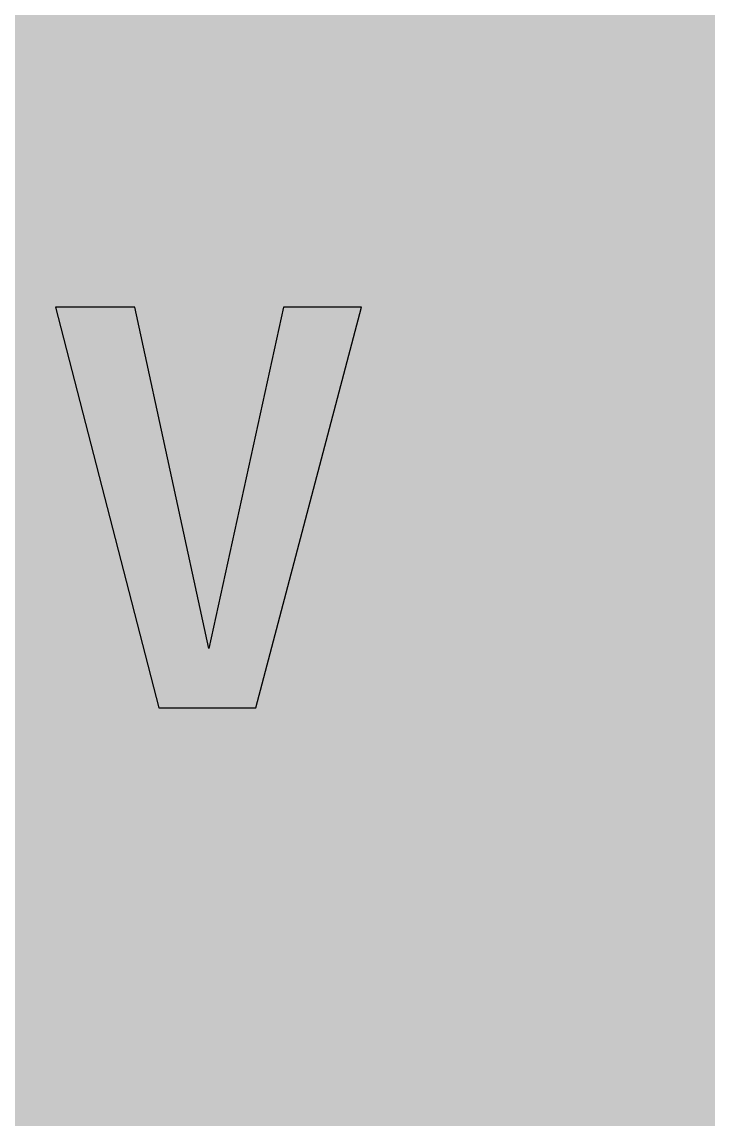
# Model space of a CAD drawing. Header units: millimetres. Extents: x 0 to 212, y 0 to 318.
# Drawn here: x 66.5 to 113.6, y 158.8 to 234.1 of the extents above; entities that cross this region are included whole.
import ezdxf

# ---------------------------------------------------------------- set-up
doc = ezdxf.new("R2010")
doc.units = ezdxf.units.MM

msp = doc.modelspace()

# ---------------------------------------------------------------- hatches: boundary and pattern name
for color, points in [(40, [(14.1633, 0.0536), (13.9878, 0.0533), (13.8125, 0.0559), (13.6373, 0.061), (13.462, 0.0686), (13.2893, 0.0787), (13.114, 0.0914), (12.9413, 0.1041), (12.7686, 0.1219), (12.5959, 0.1397), (12.4231, 0.16), (12.2504, 0.1829), (12.0777, 0.2057), (11.9075, 0.2337), (11.7373, 0.2616), (11.5672, 0.2921), (11.397, 0.3251), (11.2268, 0.3607), (11.0592, 0.3988), (10.8915, 0.4369), (10.7239, 0.4775), (10.5562, 0.5207), (10.3886, 0.5664), (10.2235, 0.6121), (10.0584, 0.6629), (9.8933, 0.7137), (9.7307, 0.7671), (9.5682, 0.8204), (9.4056, 0.8788), (9.2431, 0.9373), (9.083, 0.9982), (8.923, 1.0617), (8.763, 1.1252), (8.6055, 1.1938), (8.4455, 1.2624), (8.2906, 1.331), (8.1331, 1.4046), (7.9781, 1.4783), (7.8232, 1.5545), (7.6708, 1.6332), (7.5184, 1.7145), (7.366, 1.7958), (7.2161, 1.8796), (7.0663, 1.966), (6.919, 2.0523), (6.7716, 2.1438), (6.6243, 2.2352), (6.4795, 2.3266), (6.3348, 2.4232), (6.19, 2.5197), (6.0477, 2.6187), (5.908, 2.7178), (5.7683, 2.8194), (5.6286, 2.9235), (5.4915, 3.0302), (5.3543, 3.1369), (5.2197, 3.2461), (5.0851, 3.3579), (4.953, 3.4722), (4.8209, 3.5865), (4.6914, 3.7033), (4.5644, 3.8202), (4.4348, 3.9395), (4.3104, 4.0615), (4.1859, 4.1859), (4.0615, 4.3104), (3.9395, 4.4348), (3.8202, 4.5618), (3.7033, 4.6914), (3.5865, 4.8209), (3.4722, 4.953), (3.3579, 5.0851), (3.2487, 5.2197), (3.1369, 5.3543), (3.0302, 5.4915), (2.9235, 5.6286), (2.8194, 5.7683), (2.7178, 5.908), (2.6187, 6.0477), (2.5197, 6.19), (2.4232, 6.3348), (2.3266, 6.477), (2.2352, 6.6243), (2.1438, 6.7691), (2.0523, 6.9164), (1.966, 7.0663), (1.8796, 7.2161), (1.7958, 7.366), (1.7145, 7.5184), (1.6332, 7.6708), (1.5545, 7.8232), (1.4783, 7.9781), (1.4046, 8.1331), (1.331, 8.2906), (1.2598, 8.4455), (1.1913, 8.603), (1.1252, 8.763), (1.0592, 8.923), (0.9982, 9.083), (0.9373, 9.2431), (0.8763, 9.4056), (0.8204, 9.5682), (0.7645, 9.7307), (0.7112, 9.8933), (0.6604, 10.0584), (0.6121, 10.2235), (0.5639, 10.3911), (0.5207, 10.5562), (0.4775, 10.7239), (0.4343, 10.8915), (0.3962, 11.0592), (0.3607, 11.2268), (0.3251, 11.397), (0.2921, 11.5672), (0.2616, 11.7373), (0.2311, 11.9075), (0.2057, 12.0802), (0.1803, 12.2504), (0.1575, 12.4231), (0.1372, 12.5959), (0.1194, 12.7686), (0.1041, 12.9413), (0.0889, 13.1166), (0.0787, 13.2893), (0.0686, 13.4645), (0.061, 13.6373), (0.0559, 13.8125), (0.0508, 13.9878), (0.0508, 14.163), (0.0522, 303.4425), (0.0508, 303.6164), (0.0559, 303.7916), (0.061, 303.9669), (0.0686, 304.1396), (0.0787, 304.3149), (0.0889, 304.4876), (0.1041, 304.6628), (0.1194, 304.8356), (0.1372, 305.0083), (0.1575, 305.181), (0.1803, 305.3537), (0.2057, 305.5239), (0.2311, 305.6966), (0.2616, 305.8668), (0.2921, 306.037), (0.3251, 306.2072), (0.3607, 306.3748), (0.3962, 306.545), (0.4343, 306.7126), (0.4775, 306.8803), (0.5207, 307.0479), (0.5639, 307.213), (0.6121, 307.3781), (0.6604, 307.5432), (0.7112, 307.7083), (0.7645, 307.8734), (0.8204, 308.036), (0.8763, 308.1985), (0.9373, 308.3611), (0.9982, 308.5211), (1.0592, 308.6811), (1.1252, 308.8411), (1.1913, 308.9986), (1.2598, 309.1561), (1.331, 309.3136), (1.4046, 309.4685), (1.4783, 309.626), (1.5545, 309.7784), (1.6332, 309.9333), (1.7145, 310.0857), (1.7958, 310.2356), (1.8796, 310.388), (1.966, 310.5379), (2.0523, 310.6852), (2.1438, 310.8325), (2.2352, 310.9798), (2.3266, 311.1246), (2.4232, 311.2694), (2.5197, 311.4116), (2.6187, 311.5539), (2.7178, 311.6961), (2.8194, 311.8358), (2.9235, 311.9755), (3.0302, 312.1127), (3.1369, 312.2473), (3.2487, 312.3844), (3.3579, 312.5165), (3.4722, 312.6486), (3.5865, 312.7807), (3.7033, 312.9102), (3.8202, 313.0398), (3.9395, 313.1668), (4.0615, 313.2938), (4.1859, 313.4182), (4.3104, 313.5401), (4.4348, 313.6621), (4.5644, 313.784), (4.6914, 313.9008), (4.8209, 314.0177), (4.953, 314.132), (5.0851, 314.2437), (5.2197, 314.3555), (5.3543, 314.4647), (5.4915, 314.5739), (5.6286, 314.6781), (5.7683, 314.7822), (5.908, 314.8838), (6.0477, 314.9854), (6.19, 315.0845), (6.3348, 315.181), (6.4795, 315.275), (6.6243, 315.3689), (6.7716, 315.4604), (6.919, 315.5493), (7.0663, 315.6382), (7.2161, 315.7245), (7.366, 315.8084), (7.5184, 315.8896), (7.6708, 315.9709), (7.8232, 316.0471), (7.9781, 316.1233), (8.1331, 316.1995), (8.2906, 316.2706), (8.4455, 316.3418), (8.6055, 316.4103), (8.763, 316.4789), (8.923, 316.5424), (9.083, 316.6059), (9.2431, 316.6669), (9.4056, 316.7253), (9.5682, 316.7837), (9.7307, 316.8371), (9.8933, 316.8904), (10.0584, 316.9412), (10.2235, 316.992), (10.3886, 317.0377), (10.5562, 317.0834), (10.7239, 317.1266), (10.8915, 317.1673), (11.0592, 317.2079), (11.2268, 317.2435), (11.397, 317.279), (11.5672, 317.312), (11.7373, 317.3425), (11.9075, 317.3705), (12.0777, 317.3984), (12.2504, 317.4213), (12.4231, 317.4441), (12.5959, 317.4644), (12.7686, 317.4822), (12.9413, 317.5), (13.114, 317.5127), (13.2893, 317.5254), (13.462, 317.5356), (13.6373, 317.5432), (13.8125, 317.5483), (13.9878, 317.5508), (14.163, 317.5533), (197.6078, 317.5536), (197.7822, 317.5508), (197.9574, 317.5483), (198.1327, 317.5432), (198.3054, 317.5356), (198.4807, 317.5254), (198.6534, 317.5127), (198.8287, 317.5), (199.0014, 317.4822), (199.1741, 317.4644), (199.3468, 317.4441), (199.5195, 317.4213), (199.6897, 317.3984), (199.8624, 317.3705), (200.0326, 317.3425), (200.2028, 317.312), (200.373, 317.279), (200.5432, 317.2435), (200.7108, 317.2079), (200.8784, 317.1673), (201.0461, 317.1266), (201.2137, 317.0834), (201.3788, 317.0377), (201.5465, 316.992), (201.7116, 316.9412), (201.8767, 316.8904), (202.0392, 316.8371), (202.2018, 316.7837), (202.3643, 316.7253), (202.5269, 316.6669), (202.6869, 316.6059), (202.8469, 316.5424), (203.007, 316.4789), (203.167, 316.4103), (203.3245, 316.3418), (203.4794, 316.2706), (203.6369, 316.1995), (203.7918, 316.1233), (203.9468, 316.0471), (204.0992, 315.9709), (204.2516, 315.8896), (204.404, 315.8084), (204.5538, 315.7245), (204.7037, 315.6382), (204.8535, 315.5493), (205.0009, 315.4604), (205.1456, 315.3689), (205.293, 315.275), (205.4352, 315.181), (205.58, 315.0845), (205.7222, 314.9854), (205.8619, 314.8838), (206.0016, 314.7822), (206.1413, 314.6781), (206.2785, 314.5739), (206.4156, 314.4647), (206.5503, 314.3555), (206.6849, 314.2437), (206.817, 314.132), (206.949, 314.0177), (207.0786, 313.9008), (207.2081, 313.784), (207.3351, 313.6621), (207.4596, 313.5401), (207.584, 313.4182), (207.7085, 313.2938), (207.8304, 313.1668), (207.9498, 313.0398), (208.0666, 312.9102), (208.1835, 312.7807), (208.2978, 312.6486), (208.4121, 312.5165), (208.5238, 312.3844), (208.6331, 312.2473), (208.7397, 312.1127), (208.8464, 311.9755), (208.9506, 311.8358), (209.0522, 311.6961), (209.1512, 311.5539), (209.2503, 311.4116), (209.3468, 311.2694), (209.4433, 311.1246), (209.5348, 310.9798), (209.6262, 310.8325), (209.7176, 310.6852), (209.804, 310.5379), (209.8904, 310.388), (209.9742, 310.2356), (210.0555, 310.0857), (210.1367, 309.9333), (210.2155, 309.7784), (210.2917, 309.626), (210.3653, 309.4685), (210.439, 309.3136), (210.5076, 309.1561), (210.5762, 308.9986), (210.6447, 308.8411), (210.7082, 308.6811), (210.7717, 308.5211), (210.8327, 308.3611), (210.8911, 308.1985), (210.9495, 308.036), (211.0029, 307.8734), (211.0562, 307.7083), (211.107, 307.5432), (211.1578, 307.3781), (211.2035, 307.213), (211.2493, 307.0479), (211.2924, 306.8803), (211.3331, 306.7126), (211.3712, 306.545), (211.4093, 306.3748), (211.4448, 306.2072), (211.4779, 306.037), (211.5083, 305.8668), (211.5363, 305.6966), (211.5642, 305.5239), (211.5871, 305.3537), (211.6099, 305.181), (211.6303, 305.0083), (211.648, 304.8356), (211.6658, 304.6628), (211.6785, 304.4876), (211.6912, 304.3149), (211.7014, 304.1396), (211.709, 303.9669), (211.7141, 303.7916), (211.7166, 303.6164), (211.7166, 303.4411), (211.7189, 14.1647), (211.7166, 13.9878), (211.7141, 13.8125), (211.709, 13.6373), (211.7014, 13.4645), (211.6912, 13.2893), (211.6785, 13.1166), (211.6658, 12.9413), (211.648, 12.7686), (211.6303, 12.5959), (211.6099, 12.4231), (211.5871, 12.2504), (211.5642, 12.0802), (211.5363, 11.9075), (211.5083, 11.7373), (211.4779, 11.5672), (211.4448, 11.397), (211.4093, 11.2268), (211.3712, 11.0592), (211.3331, 10.8915), (211.2924, 10.7239), (211.2493, 10.5562), (211.2035, 10.3911), (211.1578, 10.2235), (211.107, 10.0584), (211.0562, 9.8933), (211.0029, 9.7307), (210.9495, 9.5682), (210.8911, 9.4056), (210.8327, 9.2431), (210.7717, 9.083), (210.7082, 8.923), (210.6447, 8.763), (210.5762, 8.603), (210.5076, 8.4455), (210.439, 8.2906), (210.3653, 8.1331), (210.2917, 7.9781), (210.2155, 7.8232), (210.1367, 7.6708), (210.0555, 7.5184), (209.9742, 7.366), (209.8904, 7.2161), (209.804, 7.0663), (209.7176, 6.9164), (209.6262, 6.7691), (209.5348, 6.6243), (209.4433, 6.477), (209.3468, 6.3348), (209.2503, 6.19), (209.1512, 6.0477), (209.0522, 5.908), (208.9506, 5.7683), (208.8464, 5.6286), (208.7397, 5.4915), (208.6331, 5.3543), (208.5238, 5.2197), (208.4121, 5.0851), (208.2978, 4.953), (208.1835, 4.8209), (208.0666, 4.6914), (207.9498, 4.5618), (207.8304, 4.4348), (207.7085, 4.3104), (207.584, 4.1859), (207.4596, 4.0615), (207.3351, 3.9395), (207.2081, 3.8202), (207.0786, 3.7033), (206.949, 3.5865), (206.817, 3.4722), (206.6849, 3.3579), (206.5503, 3.2461), (206.4156, 3.1369), (206.2785, 3.0302), (206.1413, 2.9235), (206.0016, 2.8194), (205.8619, 2.7178), (205.7222, 2.6187), (205.58, 2.5197), (205.4352, 2.4232), (205.293, 2.3266), (205.1456, 2.2352), (205.0009, 2.1438), (204.8535, 2.0523), (204.7037, 1.966), (204.5538, 1.8796), (204.404, 1.7958), (204.2516, 1.7145), (204.0992, 1.6332), (203.9468, 1.5545), (203.7918, 1.4783), (203.6369, 1.4046), (203.4794, 1.331), (203.3245, 1.2624), (203.167, 1.1938), (203.007, 1.1252), (202.8469, 1.0617), (202.6869, 0.9982), (202.5269, 0.9373), (202.3643, 0.8788), (202.2018, 0.8204), (202.0392, 0.7671), (201.8767, 0.7137), (201.7116, 0.6629), (201.5465, 0.6121), (201.3788, 0.5664), (201.2137, 0.5207), (201.0461, 0.4775), (200.8784, 0.4369), (200.7108, 0.3988), (200.5432, 0.3607), (200.373, 0.3251), (200.2028, 0.2921), (200.0326, 0.2616), (199.8624, 0.2337), (199.6897, 0.2057), (199.5195, 0.1829), (199.3468, 0.16), (199.1741, 0.1397), (199.0014, 0.1219), (198.8287, 0.1041), (198.6534, 0.0914), (198.4807, 0.0787), (198.3054, 0.0686), (198.1327, 0.061), (197.9574, 0.0559), (197.7822, 0.0533), (197.6069, 0.0533)]), (59, [(89.7738, 214.5411), (84.4282, 214.5411), (79.2949, 191.099), (74.2156, 214.5411), (68.7656, 214.5411), (75.8553, 187.0258), (82.5239, 187.0258)])]:
    msp.add_hatch(color=color).paths.add_polyline_path(points)
h = msp.add_hatch(color=59)
edge = h.paths.add_edge_path()
edge.add_line((101.4677, 210.626), (101.5975, 210.6244))
edge.add_line((101.5975, 210.6244), (101.7245, 210.6219))
edge.add_line((101.7245, 210.6219), (101.8515, 210.6193))
edge.add_line((101.8515, 210.6193), (101.9759, 210.6168))
edge.add_line((101.9759, 210.6168), (102.0978, 210.6117))
edge.add_line((102.0978, 210.6117), (102.2198, 210.6066))
edge.add_line((102.2198, 210.6066), (102.3366, 210.599))
edge.add_line((102.3366, 210.599), (102.4534, 210.5914))
edge.add_line((102.4534, 210.5914), (102.5677, 210.5812))
edge.add_line((102.5677, 210.5812), (102.6795, 210.5711))
edge.add_line((102.6795, 210.5711), (102.7913, 210.5584))
edge.add_line((102.7913, 210.5584), (102.8979, 210.5431))
edge.add_line((102.8979, 210.5431), (103.0046, 210.5279))
edge.add_line((103.0046, 210.5279), (103.1088, 210.5101))
edge.add_line((103.1088, 210.5101), (103.2104, 210.4923))
edge.add_line((103.2104, 210.4923), (103.312, 210.4695))
edge.add_line((103.312, 210.4695), (103.4085, 210.4466))
edge.add_line((103.4085, 210.4466), (103.505, 210.4212))
edge.add_line((103.505, 210.4212), (103.599, 210.3933))
edge.add_line((103.599, 210.3933), (103.6904, 210.3653))
edge.add_line((103.6904, 210.3653), (103.7819, 210.3349))
edge.add_line((103.7819, 210.3349), (103.8682, 210.2993))
edge.add_line((103.8682, 210.2993), (103.9546, 210.2637))
edge.add_line((103.9546, 210.2637), (104.0384, 210.2256))
edge.add_line((104.0384, 210.2256), (104.1197, 210.185))
edge.add_line((104.1197, 210.185), (104.1984, 210.1418))
edge.add_line((104.1984, 210.1418), (104.2772, 210.0961))
edge.add_line((104.2772, 210.0961), (104.3534, 210.0453))
edge.add_line((104.3534, 210.0453), (104.427, 209.9945))
edge.add_line((104.427, 209.9945), (104.4981, 209.9412))
edge.add_line((104.4981, 209.9412), (104.5667, 209.8827))
edge.add_line((104.5667, 209.8827), (104.6353, 209.8243))
edge.add_line((104.6353, 209.8243), (104.6988, 209.7608))
edge.add_line((104.6988, 209.7608), (104.7623, 209.6948))
edge.add_line((104.7623, 209.6948), (104.8233, 209.6262))
edge.add_line((104.8233, 209.6262), (104.8842, 209.5525))
edge.add_line((104.8842, 209.5525), (104.9401, 209.4789))
edge.add_line((104.9401, 209.4789), (104.996, 209.4001))
edge.add_line((104.996, 209.4001), (105.0493, 209.3163))
edge.add_line((105.0493, 209.3163), (105.1001, 209.2325))
edge.add_line((105.1001, 209.2325), (105.1484, 209.1411))
edge.add_line((105.1484, 209.1411), (105.1941, 209.0496))
edge.add_line((105.1941, 209.0496), (105.2398, 208.9531))
edge.add_line((105.2398, 208.9531), (105.283, 208.854))
edge.add_line((105.283, 208.854), (105.3236, 208.7499))
edge.add_line((105.3236, 208.7499), (105.3617, 208.6407))
edge.add_line((105.3617, 208.6407), (105.3973, 208.5289))
edge.add_line((105.3973, 208.5289), (105.4329, 208.4146))
edge.add_line((105.4329, 208.4146), (105.4659, 208.2952))
edge.add_line((105.4659, 208.2952), (105.4964, 208.1708))
edge.add_line((105.4964, 208.1708), (105.5243, 208.0412))
edge.add_line((105.5243, 208.0412), (105.5497, 207.9092))
edge.add_line((105.5497, 207.9092), (105.5726, 207.7745))
edge.add_line((105.5726, 207.7745), (105.5954, 207.6323))
edge.add_line((105.5954, 207.6323), (105.6157, 207.4875))
edge.add_line((105.6157, 207.4875), (105.6335, 207.3377))
edge.add_line((105.6335, 207.3377), (105.6488, 207.1827))
edge.add_line((105.6488, 207.1827), (105.6615, 207.0227))
edge.add_line((105.6615, 207.0227), (105.6742, 206.8601))
edge.add_line((105.6742, 206.8601), (105.6818, 206.69))
edge.add_line((105.6818, 206.69), (105.6894, 206.5172))
edge.add_line((105.6894, 206.5172), (105.6945, 206.3394))
edge.add_line((105.6945, 206.3394), (105.6996, 206.1566))
edge.add_line((105.6996, 206.1566), (105.6996, 205.9661))
edge.add_line((105.6996, 205.9661), (105.701, 203.9052))
edge.add_line((105.701, 203.9052), (102.8968, 203.9052))
edge.add_line((102.8968, 203.9052), (102.5804, 203.901))
edge.add_line((102.5804, 203.901), (102.2706, 203.896))
edge.add_line((102.2706, 203.896), (101.9658, 203.8858))
edge.add_line((101.9658, 203.8858), (101.6686, 203.8731))
edge.add_line((101.6686, 203.8731), (101.3739, 203.8553))
edge.add_line((101.3739, 203.8553), (101.0844, 203.835))
edge.add_line((101.0844, 203.835), (100.8024, 203.8096))
edge.add_line((100.8024, 203.8096), (100.523, 203.7817))
edge.add_line((100.523, 203.7817), (100.2513, 203.7486))
edge.add_line((100.2513, 203.7486), (99.982, 203.7105))
edge.add_line((99.982, 203.7105), (99.7204, 203.6699))
edge.add_line((99.7204, 203.6699), (99.4613, 203.6242))
edge.add_line((99.4613, 203.6242), (99.2099, 203.5759))
edge.add_line((99.2099, 203.5759), (98.9635, 203.5226))
edge.add_line((98.9635, 203.5226), (98.7196, 203.4642))
edge.add_line((98.7196, 203.4642), (98.4834, 203.4032))
edge.add_line((98.4834, 203.4032), (98.2523, 203.3372))
edge.add_line((98.2523, 203.3372), (98.0262, 203.2686))
edge.add_line((98.0262, 203.2686), (97.8027, 203.1924))
edge.add_line((97.8027, 203.1924), (97.5868, 203.1162))
edge.add_line((97.5868, 203.1162), (97.376, 203.0324))
edge.add_line((97.376, 203.0324), (97.1702, 202.946))
edge.add_line((97.1702, 202.946), (96.967, 202.8546))
edge.add_line((96.967, 202.8546), (96.7715, 202.7606))
edge.add_line((96.7715, 202.7606), (96.581, 202.6615))
edge.add_line((96.581, 202.6615), (96.393, 202.5574))
edge.add_line((96.393, 202.5574), (96.2127, 202.4482))
edge.add_line((96.2127, 202.4482), (96.0374, 202.3364))
edge.add_line((96.0374, 202.3364), (95.8647, 202.2196))
edge.add_line((95.8647, 202.2196), (95.6996, 202.0976))
edge.add_line((95.6996, 202.0976), (95.537, 201.9706))
edge.add_line((95.537, 201.9706), (95.3821, 201.8411))
edge.add_line((95.3821, 201.8411), (95.2297, 201.7065))
edge.add_line((95.2297, 201.7065), (95.0849, 201.5668))
edge.add_line((95.0849, 201.5668), (94.9427, 201.422))
edge.add_line((94.9427, 201.422), (94.8055, 201.2747))
edge.add_line((94.8055, 201.2747), (94.6734, 201.1197))
edge.add_line((94.6734, 201.1197), (94.549, 200.9623))
edge.add_line((94.549, 200.9623), (94.427, 200.7997))
edge.add_line((94.427, 200.7997), (94.3102, 200.6321))
edge.add_line((94.3102, 200.6321), (94.1984, 200.4619))
edge.add_line((94.1984, 200.4619), (94.0892, 200.2841))
edge.add_line((94.0892, 200.2841), (93.9876, 200.1037))
edge.add_line((93.9876, 200.1037), (93.8911, 199.9183))
edge.add_line((93.8911, 199.9183), (93.7971, 199.7278))
edge.add_line((93.7971, 199.7278), (93.7108, 199.5322))
edge.add_line((93.7108, 199.5322), (93.6269, 199.3316))
edge.add_line((93.6269, 199.3316), (93.5507, 199.1258))
edge.add_line((93.5507, 199.1258), (93.4771, 198.9176))
edge.add_line((93.4771, 198.9176), (93.4085, 198.7017))
edge.add_line((93.4085, 198.7017), (93.345, 198.4832))
edge.add_line((93.345, 198.4832), (93.284, 198.2572))
edge.add_line((93.284, 198.2572), (93.2307, 198.0286))
edge.add_line((93.2307, 198.0286), (93.1824, 197.7949))
edge.add_line((93.1824, 197.7949), (93.1367, 197.5561))
edge.add_line((93.1367, 197.5561), (93.0961, 197.3097))
edge.add_line((93.0961, 197.3097), (93.0631, 197.0608))
edge.add_line((93.0631, 197.0608), (93.0326, 196.8068))
edge.add_line((93.0326, 196.8068), (93.0046, 196.5477))
edge.add_line((93.0046, 196.5477), (92.9843, 196.2836))
edge.add_line((92.9843, 196.2836), (92.9691, 196.0118))
edge.add_line((92.9691, 196.0118), (92.9564, 195.7375))
edge.add_line((92.9564, 195.7375), (92.9488, 195.4581))
edge.add_line((92.9488, 195.4581), (92.9488, 195.1736))
edge.add_line((92.9488, 195.1736), (92.9488, 194.8688))
edge.add_line((92.9488, 194.8688), (92.9564, 194.5716))
edge.add_line((92.9564, 194.5716), (92.9691, 194.2795))
edge.add_line((92.9691, 194.2795), (92.9843, 193.995))
edge.add_line((92.9843, 193.995), (93.0046, 193.7156))
edge.add_line((93.0046, 193.7156), (93.03, 193.4439))
edge.add_line((93.03, 193.4439), (93.058, 193.1772))
edge.add_line((93.058, 193.1772), (93.0935, 192.9155))
edge.add_line((93.0935, 192.9155), (93.1291, 192.6615))
edge.add_line((93.1291, 192.6615), (93.1723, 192.4152))
edge.add_line((93.1723, 192.4152), (93.218, 192.1713))
edge.add_line((93.218, 192.1713), (93.2688, 191.9351))
edge.add_line((93.2688, 191.9351), (93.3221, 191.7065))
edge.add_line((93.3221, 191.7065), (93.3806, 191.4804))
edge.add_line((93.3806, 191.4804), (93.4441, 191.262))
edge.add_line((93.4441, 191.262), (93.5101, 191.0486))
edge.add_line((93.5101, 191.0486), (93.5812, 190.8429))
edge.add_line((93.5812, 190.8429), (93.6549, 190.6397))
edge.add_line((93.6549, 190.6397), (93.7336, 190.4441))
edge.add_line((93.7336, 190.4441), (93.8149, 190.2536))
edge.add_line((93.8149, 190.2536), (93.9013, 190.0682))
edge.add_line((93.9013, 190.0682), (93.9902, 189.8879))
edge.add_line((93.9902, 189.8879), (94.0816, 189.7126))
edge.add_line((94.0816, 189.7126), (94.1781, 189.545))
edge.add_line((94.1781, 189.545), (94.2772, 189.3799))
edge.add_line((94.2772, 189.3799), (94.3813, 189.2224))
edge.add_line((94.3813, 189.2224), (94.488, 189.0674))
edge.add_line((94.488, 189.0674), (94.5972, 188.9176))
edge.add_line((94.5972, 188.9176), (94.7115, 188.7753))
edge.add_line((94.7115, 188.7753), (94.8284, 188.6356))
edge.add_line((94.8284, 188.6356), (94.9477, 188.5036))
edge.add_line((94.9477, 188.5036), (95.0697, 188.374))
edge.add_line((95.0697, 188.374), (95.1967, 188.2496))
edge.add_line((95.1967, 188.2496), (95.3262, 188.1302))
edge.add_line((95.3262, 188.1302), (95.4583, 188.0159))
edge.add_line((95.4583, 188.0159), (95.5929, 187.9067))
edge.add_line((95.5929, 187.9067), (95.7326, 187.8))
edge.add_line((95.7326, 187.8), (95.8723, 187.6984))
edge.add_line((95.8723, 187.6984), (96.0171, 187.6019))
edge.add_line((96.0171, 187.6019), (96.1644, 187.5104))
edge.add_line((96.1644, 187.5104), (96.3143, 187.4241))
edge.add_line((96.3143, 187.4241), (96.4667, 187.3402))
edge.add_line((96.4667, 187.3402), (96.6216, 187.2615))
edge.add_line((96.6216, 187.2615), (96.7791, 187.1853))
edge.add_line((96.7791, 187.1853), (96.9391, 187.1167))
edge.add_line((96.9391, 187.1167), (97.1017, 187.0507))
edge.add_line((97.1017, 187.0507), (97.2668, 186.9872))
edge.add_line((97.2668, 186.9872), (97.4344, 186.9288))
edge.add_line((97.4344, 186.9288), (97.6046, 186.8754))
edge.add_line((97.6046, 186.8754), (97.7773, 186.8246))
edge.add_line((97.7773, 186.8246), (97.9526, 186.7764))
edge.add_line((97.9526, 186.7764), (98.1278, 186.7332))
edge.add_line((98.1278, 186.7332), (98.3082, 186.6951))
edge.add_line((98.3082, 186.6951), (98.4885, 186.6595))
edge.add_line((98.4885, 186.6595), (98.6714, 186.6265))
edge.add_line((98.6714, 186.6265), (98.8568, 186.5986))
edge.add_line((98.8568, 186.5986), (99.0448, 186.5732))
edge.add_line((99.0448, 186.5732), (99.2327, 186.5528))
edge.add_line((99.2327, 186.5528), (99.4258, 186.5351))
edge.add_line((99.4258, 186.5351), (99.6188, 186.5198))
edge.add_line((99.6188, 186.5198), (99.8118, 186.5097))
edge.add_line((99.8118, 186.5097), (100.01, 186.502))
edge.add_line((100.01, 186.502), (100.2081, 186.497))
edge.add_line((100.2081, 186.497), (100.4087, 186.4944))
edge.add_line((100.4087, 186.4944), (100.5586, 186.497))
edge.add_line((100.5586, 186.497), (100.7059, 186.4995))
edge.add_line((100.7059, 186.4995), (100.8532, 186.5071))
edge.add_line((100.8532, 186.5071), (100.9955, 186.5147))
edge.add_line((100.9955, 186.5147), (101.1377, 186.5249))
edge.add_line((101.1377, 186.5249), (101.2774, 186.5376))
edge.add_line((101.2774, 186.5376), (101.4146, 186.5528))
edge.add_line((101.4146, 186.5528), (101.5492, 186.5706))
edge.add_line((101.5492, 186.5706), (101.6838, 186.5884))
edge.add_line((101.6838, 186.5884), (101.8159, 186.6113))
edge.add_line((101.8159, 186.6113), (101.9454, 186.6341))
edge.add_line((101.9454, 186.6341), (102.0724, 186.6595))
edge.add_line((102.0724, 186.6595), (102.1969, 186.6875))
edge.add_line((102.1969, 186.6875), (102.3214, 186.7179))
edge.add_line((102.3214, 186.7179), (102.4433, 186.7484))
edge.add_line((102.4433, 186.7484), (102.5627, 186.784))
edge.add_line((102.5627, 186.784), (102.6795, 186.8195))
edge.add_line((102.6795, 186.8195), (102.7963, 186.8551))
edge.add_line((102.7963, 186.8551), (102.9106, 186.8957))
edge.add_line((102.9106, 186.8957), (103.0224, 186.9364))
edge.add_line((103.0224, 186.9364), (103.1342, 186.9796))
edge.add_line((103.1342, 186.9796), (103.2408, 187.0253))
edge.add_line((103.2408, 187.0253), (103.3475, 187.071))
edge.add_line((103.3475, 187.071), (103.4542, 187.1193))
edge.add_line((103.4542, 187.1193), (103.5558, 187.1701))
edge.add_line((103.5558, 187.1701), (103.6574, 187.2234))
edge.add_line((103.6574, 187.2234), (103.759, 187.2767))
edge.add_line((103.759, 187.2767), (103.8555, 187.3301))
edge.add_line((103.8555, 187.3301), (103.952, 187.3885))
edge.add_line((103.952, 187.3885), (104.046, 187.4444))
edge.add_line((104.046, 187.4444), (104.14, 187.5053))
edge.add_line((104.14, 187.5053), (104.2314, 187.5663))
edge.add_line((104.2314, 187.5663), (104.3203, 187.6298))
edge.add_line((104.3203, 187.6298), (104.4092, 187.6933))
edge.add_line((104.4092, 187.6933), (104.4956, 187.7593))
edge.add_line((104.4956, 187.7593), (104.5794, 187.8254))
edge.add_line((104.5794, 187.8254), (104.6632, 187.894))
edge.add_line((104.6632, 187.894), (104.7471, 187.9651))
edge.add_line((104.7471, 187.9651), (104.8258, 188.0337))
edge.add_line((104.8258, 188.0337), (104.9045, 188.1073))
edge.add_line((104.9045, 188.1073), (104.9833, 188.181))
edge.add_line((104.9833, 188.181), (105.0569, 188.2546))
edge.add_line((105.0569, 188.2546), (105.1331, 188.3308))
edge.add_line((105.1331, 188.3308), (105.2043, 188.407))
edge.add_line((105.2043, 188.407), (105.2779, 188.4858))
edge.add_line((105.2779, 188.4858), (105.3465, 188.5645))
edge.add_line((105.3465, 188.5645), (105.4151, 188.6458))
edge.add_line((105.4151, 188.6458), (105.4837, 188.7271))
edge.add_line((105.4837, 188.7271), (105.5497, 188.8084))
edge.add_line((105.5497, 188.8084), (105.6132, 188.8922))
edge.add_line((105.6132, 188.8922), (105.6767, 188.976))
edge.add_line((105.6767, 188.976), (105.7402, 189.0624))
edge.add_line((105.7402, 189.0624), (105.7986, 189.1487))
edge.add_line((105.7986, 189.1487), (105.8596, 189.2351))
edge.add_line((105.8596, 189.2351), (105.918, 189.324))
edge.add_line((105.918, 189.324), (105.9739, 189.4103))
edge.add_line((105.9739, 189.4103), (106.0298, 189.5018))
edge.add_line((106.0298, 189.5018), (106.0856, 189.5907))
edge.add_line((106.0856, 189.5907), (106.139, 189.6821))
edge.add_line((106.139, 189.6821), (106.1898, 189.7736))
edge.add_line((106.1898, 189.7736), (106.2406, 189.865))
edge.add_line((106.2406, 189.865), (106.2914, 189.959))
edge.add_line((106.2914, 189.959), (106.3396, 190.0504))
edge.add_line((106.3396, 190.0504), (106.3879, 190.1444))
edge.add_line((106.3879, 190.1444), (107.2885, 187.0258))
edge.add_line((107.2885, 187.0258), (110.8343, 187.0258))
edge.add_line((110.8343, 187.0258), (110.8343, 206.2865))
edge.add_line((110.8343, 206.2865), (110.8304, 206.563))
edge.add_line((110.8304, 206.563), (110.8253, 206.8373))
edge.add_line((110.8253, 206.8373), (110.8177, 207.104))
edge.add_line((110.8177, 207.104), (110.805, 207.3681))
edge.add_line((110.805, 207.3681), (110.7897, 207.6298))
edge.add_line((110.7897, 207.6298), (110.7719, 207.8838))
edge.add_line((110.7719, 207.8838), (110.7491, 208.1327))
edge.add_line((110.7491, 208.1327), (110.7237, 208.3791))
edge.add_line((110.7237, 208.3791), (110.6932, 208.6204))
edge.add_line((110.6932, 208.6204), (110.6576, 208.8566))
edge.add_line((110.6576, 208.8566), (110.6221, 209.0877))
edge.add_line((110.6221, 209.0877), (110.5789, 209.3163))
edge.add_line((110.5789, 209.3163), (110.5357, 209.5398))
edge.add_line((110.5357, 209.5398), (110.4849, 209.7583))
edge.add_line((110.4849, 209.7583), (110.4316, 209.9716))
edge.add_line((110.4316, 209.9716), (110.3757, 210.1799))
edge.add_line((110.3757, 210.1799), (110.3147, 210.3857))
edge.add_line((110.3147, 210.3857), (110.2487, 210.5838))
edge.add_line((110.2487, 210.5838), (110.1801, 210.7819))
edge.add_line((110.1801, 210.7819), (110.1039, 210.9724))
edge.add_line((110.1039, 210.9724), (110.0277, 211.1578))
edge.add_line((110.0277, 211.1578), (109.9439, 211.3407))
edge.add_line((109.9439, 211.3407), (109.8575, 211.5185))
edge.add_line((109.8575, 211.5185), (109.7661, 211.6912))
edge.add_line((109.7661, 211.6912), (109.6721, 211.8614))
edge.add_line((109.6721, 211.8614), (109.5705, 212.0265))
edge.add_line((109.5705, 212.0265), (109.4664, 212.1865))
edge.add_line((109.4664, 212.1865), (109.3572, 212.3415))
edge.add_line((109.3572, 212.3415), (109.2454, 212.4913))
edge.add_line((109.2454, 212.4913), (109.126, 212.6386))
edge.add_line((109.126, 212.6386), (109.0041, 212.7809))
edge.add_line((109.0041, 212.7809), (108.8746, 212.918))
edge.add_line((108.8746, 212.918), (108.7425, 213.0527))
edge.add_line((108.7425, 213.0527), (108.6053, 213.1822))
edge.add_line((108.6053, 213.1822), (108.4631, 213.3067))
edge.add_line((108.4631, 213.3067), (108.3158, 213.4286))
edge.add_line((108.3158, 213.4286), (108.1634, 213.5429))
edge.add_line((108.1634, 213.5429), (108.0059, 213.6546))
edge.add_line((108.0059, 213.6546), (107.8433, 213.7639))
edge.add_line((107.8433, 213.7639), (107.6757, 213.8655))
edge.add_line((107.6757, 213.8655), (107.503, 213.9645))
edge.add_line((107.503, 213.9645), (107.3252, 214.0585))
edge.add_line((107.3252, 214.0585), (107.1423, 214.1499))
edge.add_line((107.1423, 214.1499), (106.9543, 214.2363))
edge.add_line((106.9543, 214.2363), (106.7587, 214.3176))
edge.add_line((106.7587, 214.3176), (106.5606, 214.3963))
edge.add_line((106.5606, 214.3963), (106.3549, 214.4674))
edge.add_line((106.3549, 214.4674), (106.1441, 214.5386))
edge.add_line((106.1441, 214.5386), (105.9282, 214.6021))
edge.add_line((105.9282, 214.6021), (105.7072, 214.663))
edge.add_line((105.7072, 214.663), (105.4811, 214.7189))
edge.add_line((105.4811, 214.7189), (105.2474, 214.7697))
edge.add_line((105.2474, 214.7697), (105.0087, 214.818))
edge.add_line((105.0087, 214.818), (104.7648, 214.8611))
edge.add_line((104.7648, 214.8611), (104.5159, 214.9018))
edge.add_line((104.5159, 214.9018), (104.2594, 214.9373))
edge.add_line((104.2594, 214.9373), (103.9978, 214.9678))
edge.add_line((103.9978, 214.9678), (103.7311, 214.9958))
edge.add_line((103.7311, 214.9958), (103.4567, 215.0186))
edge.add_line((103.4567, 215.0186), (103.1773, 215.0364))
edge.add_line((103.1773, 215.0364), (102.8903, 215.0516))
edge.add_line((102.8903, 215.0516), (102.5982, 215.0618))
edge.add_line((102.5982, 215.0618), (102.301, 215.0669))
edge.add_line((102.301, 215.0669), (101.9962, 215.0694))
edge.add_line((101.9962, 215.0694), (101.8667, 215.0694))
edge.add_line((101.8667, 215.0694), (101.7372, 215.0669))
edge.add_line((101.7372, 215.0669), (101.6051, 215.0643))
edge.add_line((101.6051, 215.0643), (101.4755, 215.0593))
edge.add_line((101.4755, 215.0593), (101.3435, 215.0567))
edge.add_line((101.3435, 215.0567), (101.2139, 215.0491))
edge.add_line((101.2139, 215.0491), (101.0818, 215.044))
edge.add_line((101.0818, 215.044), (100.9498, 215.0364))
edge.add_line((100.9498, 215.0364), (100.8177, 215.0262))
edge.add_line((100.8177, 215.0262), (100.6831, 215.0161))
edge.add_line((100.6831, 215.0161), (100.551, 215.0059))
edge.add_line((100.551, 215.0059), (100.4189, 214.9958))
edge.add_line((100.4189, 214.9958), (100.2843, 214.9831))
edge.add_line((100.2843, 214.9831), (100.1522, 214.9704))
edge.add_line((100.1522, 214.9704), (100.0176, 214.9551))
edge.add_line((100.0176, 214.9551), (99.8855, 214.9399))
edge.add_line((99.8855, 214.9399), (99.7534, 214.9246))
edge.add_line((99.7534, 214.9246), (99.6188, 214.9069))
edge.add_line((99.6188, 214.9069), (99.4867, 214.8891))
edge.add_line((99.4867, 214.8891), (99.3521, 214.8713))
edge.add_line((99.3521, 214.8713), (99.22, 214.8535))
edge.add_line((99.22, 214.8535), (99.0879, 214.8332))
edge.add_line((99.0879, 214.8332), (98.9533, 214.8103))
edge.add_line((98.9533, 214.8103), (98.8212, 214.79))
edge.add_line((98.8212, 214.79), (98.6892, 214.7672))
edge.add_line((98.6892, 214.7672), (98.5571, 214.7443))
edge.add_line((98.5571, 214.7443), (98.4275, 214.7214))
edge.add_line((98.4275, 214.7214), (98.2955, 214.696))
edge.add_line((98.2955, 214.696), (98.1659, 214.6732))
edge.add_line((98.1659, 214.6732), (98.0338, 214.6452))
edge.add_line((98.0338, 214.6452), (97.9043, 214.6198))
edge.add_line((97.9043, 214.6198), (97.7748, 214.5919))
edge.add_line((97.7748, 214.5919), (97.6478, 214.5665))
edge.add_line((97.6478, 214.5665), (97.5182, 214.536))
edge.add_line((97.5182, 214.536), (97.3912, 214.5081))
edge.add_line((97.3912, 214.5081), (97.2642, 214.4801))
edge.add_line((97.2642, 214.4801), (97.1372, 214.4497))
edge.add_line((97.1372, 214.4497), (97.0128, 214.4192))
edge.add_line((97.0128, 214.4192), (96.8883, 214.3887))
edge.add_line((96.8883, 214.3887), (96.7638, 214.3557))
edge.add_line((96.7638, 214.3557), (96.6419, 214.3252))
edge.add_line((96.6419, 214.3252), (96.5175, 214.2922))
edge.add_line((96.5175, 214.2922), (96.3981, 214.2592))
edge.add_line((96.3981, 214.2592), (96.2762, 214.2261))
edge.add_line((96.2762, 214.2261), (96.1568, 214.1906))
edge.add_line((96.1568, 214.1906), (96.0374, 214.1576))
edge.add_line((96.0374, 214.1576), (95.9206, 214.122))
edge.add_line((95.9206, 214.122), (95.8037, 214.0864))
edge.add_line((95.8037, 214.0864), (95.6894, 214.0509))
edge.add_line((95.6894, 214.0509), (95.5751, 214.0153))
edge.add_line((95.5751, 214.0153), (95.4608, 213.9798))
edge.add_line((95.4608, 213.9798), (95.3491, 213.9417))
edge.add_line((95.3491, 213.9417), (95.2398, 213.9061))
edge.add_line((95.2398, 213.9061), (95.1281, 213.868))
edge.add_line((95.1281, 213.868), (95.0214, 213.8299))
edge.add_line((95.0214, 213.8299), (94.9147, 213.7918))
edge.add_line((94.9147, 213.7918), (94.808, 213.7537))
edge.add_line((94.808, 213.7537), (94.7039, 213.7156))
edge.add_line((94.7039, 213.7156), (94.6023, 213.6775))
edge.add_line((94.6023, 213.6775), (94.5007, 213.6394))
edge.add_line((94.5007, 213.6394), (94.4016, 213.5988))
edge.add_line((94.4016, 213.5988), (94.3026, 213.5607))
edge.add_line((94.3026, 213.5607), (94.2061, 213.52))
edge.add_line((94.2061, 213.52), (94.1095, 213.4819))
edge.add_line((94.1095, 213.4819), (95.4345, 209.4615))
edge.add_line((95.4345, 209.4615), (95.5446, 209.4992))
edge.add_line((95.5446, 209.4992), (95.6564, 209.5373))
edge.add_line((95.6564, 209.5373), (95.7656, 209.5754))
edge.add_line((95.7656, 209.5754), (95.8774, 209.6135))
edge.add_line((95.8774, 209.6135), (95.9866, 209.6491))
edge.add_line((95.9866, 209.6491), (96.0958, 209.6846))
edge.add_line((96.0958, 209.6846), (96.2076, 209.7202))
edge.add_line((96.2076, 209.7202), (96.3143, 209.7532))
edge.add_line((96.3143, 209.7532), (96.4235, 209.7862))
edge.add_line((96.4235, 209.7862), (96.5327, 209.8192))
edge.add_line((96.5327, 209.8192), (96.6394, 209.8497))
edge.add_line((96.6394, 209.8497), (96.7461, 209.8827))
edge.add_line((96.7461, 209.8827), (96.8553, 209.9132))
edge.add_line((96.8553, 209.9132), (96.9594, 209.9412))
edge.add_line((96.9594, 209.9412), (97.0661, 209.9716))
edge.add_line((97.0661, 209.9716), (97.1728, 209.9996))
edge.add_line((97.1728, 209.9996), (97.2769, 210.0275))
edge.add_line((97.2769, 210.0275), (97.3811, 210.0529))
edge.add_line((97.3811, 210.0529), (97.4852, 210.0809))
edge.add_line((97.4852, 210.0809), (97.5893, 210.1063))
edge.add_line((97.5893, 210.1063), (97.6935, 210.1291))
edge.add_line((97.6935, 210.1291), (97.7951, 210.1545))
edge.add_line((97.7951, 210.1545), (97.8967, 210.1774))
edge.add_line((97.8967, 210.1774), (97.9983, 210.2002))
edge.add_line((97.9983, 210.2002), (98.0999, 210.2231))
edge.add_line((98.0999, 210.2231), (98.1989, 210.2434))
edge.add_line((98.1989, 210.2434), (98.298, 210.2663))
edge.add_line((98.298, 210.2663), (98.3971, 210.2841))
edge.add_line((98.3971, 210.2841), (98.4961, 210.3044))
edge.add_line((98.4961, 210.3044), (98.5926, 210.3247))
edge.add_line((98.5926, 210.3247), (98.6917, 210.3425))
edge.add_line((98.6917, 210.3425), (98.7882, 210.3603))
edge.add_line((98.7882, 210.3603), (98.8822, 210.378))
edge.add_line((98.8822, 210.378), (98.9787, 210.3933))
edge.add_line((98.9787, 210.3933), (99.0727, 210.4085))
edge.add_line((99.0727, 210.4085), (99.1667, 210.4238))
edge.add_line((99.1667, 210.4238), (99.2607, 210.439))
edge.add_line((99.2607, 210.439), (99.3521, 210.4542))
edge.add_line((99.3521, 210.4542), (99.4435, 210.4669))
edge.add_line((99.4435, 210.4669), (99.535, 210.4796))
edge.add_line((99.535, 210.4796), (99.6239, 210.4923))
edge.add_line((99.6239, 210.4923), (99.7128, 210.5025))
edge.add_line((99.7128, 210.5025), (99.8017, 210.5152))
edge.add_line((99.8017, 210.5152), (99.8906, 210.5254))
edge.add_line((99.8906, 210.5254), (99.9769, 210.5355))
edge.add_line((99.9769, 210.5355), (100.0633, 210.5457))
edge.add_line((100.0633, 210.5457), (100.1497, 210.5533))
edge.add_line((100.1497, 210.5533), (100.2335, 210.5609))
edge.add_line((100.2335, 210.5609), (100.3173, 210.5685))
edge.add_line((100.3173, 210.5685), (100.4011, 210.5762))
edge.add_line((100.4011, 210.5762), (100.4824, 210.5838))
edge.add_line((100.4824, 210.5838), (100.5637, 210.5889))
edge.add_line((100.5637, 210.5889), (100.645, 210.5965))
edge.add_line((100.645, 210.5965), (100.7237, 210.6016))
edge.add_line((100.7237, 210.6016), (100.8024, 210.6041))
edge.add_line((100.8024, 210.6041), (100.8786, 210.6092))
edge.add_line((100.8786, 210.6092), (100.9574, 210.6143))
edge.add_line((100.9574, 210.6143), (101.031, 210.6168))
edge.add_line((101.031, 210.6168), (101.1072, 210.6193))
edge.add_line((101.1072, 210.6193), (101.1809, 210.6219))
edge.add_line((101.1809, 210.6219), (101.2546, 210.6219))
edge.add_line((101.2546, 210.6219), (101.3257, 210.6244))
edge.add_line((101.3257, 210.6244), (101.3968, 210.6244))
edge.add_line((101.3968, 210.6244), (101.4654, 210.6244))
h.paths.add_polyline_path([(105.701, 196.0217), (105.6996, 195.9204), (105.697, 195.8188), (105.6919, 195.7172), (105.6869, 195.613), (105.6792, 195.5089), (105.6691, 195.4022), (105.6564, 195.2955), (105.6437, 195.1863), (105.6284, 195.0796), (105.6107, 194.9704), (105.5929, 194.8612), (105.57, 194.752), (105.5472, 194.6402), (105.5243, 194.531), (105.4964, 194.4192), (105.4684, 194.31), (105.4354, 194.1982), (105.4024, 194.0865), (105.3694, 193.9773), (105.3313, 193.868), (105.2932, 193.7588), (105.25, 193.6496), (105.2068, 193.5404), (105.1611, 193.4312), (105.1128, 193.3245), (105.062, 193.2203), (105.0112, 193.1137), (104.9553, 193.0095), (104.8995, 192.9079), (104.8385, 192.8063), (104.7775, 192.7047), (104.714, 192.6057), (104.648, 192.5091), (104.5794, 192.4152), (104.5083, 192.3212), (104.4346, 192.2272), (104.3584, 192.1383), (104.2797, 192.0494), (104.1984, 191.9656), (104.1146, 191.8818), (104.0308, 191.8005), (103.9419, 191.7192), (103.8504, 191.643), (103.7565, 191.5693), (103.6599, 191.4982), (103.5609, 191.4296), (103.4593, 191.3636), (103.3551, 191.3026), (103.2485, 191.2417), (103.1392, 191.1858), (103.0275, 191.1325), (102.9106, 191.0842), (102.7938, 191.0359), (102.6719, 190.9928), (102.55, 190.9547), (102.423, 190.9191), (102.2934, 190.8886), (102.1613, 190.8607), (102.0267, 190.8353), (101.8896, 190.8175), (101.7473, 190.8023), (101.6051, 190.7896), (101.4578, 190.7845), (101.3079, 190.7819), (101.2012, 190.7819), (101.0996, 190.7845), (100.998, 190.7921), (100.899, 190.7997), (100.8024, 190.8099), (100.7059, 190.8226), (100.6145, 190.8378), (100.523, 190.8556), (100.4341, 190.8759), (100.3478, 190.8962), (100.264, 190.9216), (100.1801, 190.947), (100.0989, 190.9775), (100.0201, 191.008), (99.9439, 191.041), (99.8677, 191.0766), (99.7966, 191.1172), (99.7255, 191.1553), (99.6544, 191.1985), (99.5883, 191.2442), (99.5223, 191.2925), (99.4588, 191.3407), (99.3978, 191.3941), (99.3369, 191.4474), (99.2784, 191.5033), (99.2226, 191.5643), (99.1692, 191.6252), (99.1159, 191.6887), (99.0651, 191.7548), (99.0143, 191.8208), (98.966, 191.8919), (98.9203, 191.9656), (98.8771, 192.0392), (98.8339, 192.118), (98.7933, 192.1967), (98.7527, 192.278), (98.7146, 192.3618), (98.679, 192.4482), (98.6434, 192.5371), (98.6104, 192.6285), (98.5799, 192.7225), (98.5495, 192.8165), (98.519, 192.9155), (98.4936, 193.0146), (98.4682, 193.1162), (98.4428, 193.2229), (98.4199, 193.3296), (98.3996, 193.4388), (98.3793, 193.548), (98.3615, 193.6623), (98.3437, 193.7791), (98.3285, 193.896), (98.3132, 194.0179), (98.3005, 194.1398), (98.2878, 194.2643), (98.2777, 194.3913), (98.2675, 194.5208), (98.2599, 194.6529), (98.2548, 194.7875), (98.2497, 194.9247), (98.2447, 195.0618), (98.2421, 195.2041), (98.2396, 195.3463), (98.2396, 195.4911), (98.2396, 195.6435), (98.2421, 195.7934), (98.2472, 195.9407), (98.2548, 196.0855), (98.2624, 196.2277), (98.2726, 196.3674), (98.2853, 196.502), (98.3005, 196.6366), (98.3158, 196.7687), (98.3336, 196.8983), (98.3539, 197.0253), (98.3767, 197.1497), (98.4021, 197.2691), (98.4275, 197.3885), (98.4555, 197.5053), (98.486, 197.6196), (98.519, 197.7314), (98.5545, 197.8381), (98.5926, 197.9447), (98.6307, 198.0489), (98.6714, 198.1505), (98.7146, 198.2495), (98.7603, 198.3461), (98.8085, 198.44), (98.8593, 198.5315), (98.9101, 198.6204), (98.9635, 198.7067), (99.0219, 198.7906), (99.0803, 198.8718), (99.1413, 198.9506), (99.2048, 199.0268), (99.2708, 199.103), (99.3394, 199.1741), (99.408, 199.2427), (99.4816, 199.3113), (99.5578, 199.3748), (99.634, 199.4383), (99.7153, 199.4992), (99.7966, 199.5551), (99.883, 199.611), (99.9693, 199.6643), (100.0582, 199.7151), (100.1497, 199.7634), (100.2462, 199.8091), (100.3427, 199.8523), (100.4418, 199.8955), (100.5434, 199.9336), (100.65, 199.9717), (100.7567, 200.0047), (100.8659, 200.0377), (100.9802, 200.0682), (101.0945, 200.0961), (101.2114, 200.1215), (101.3333, 200.1444), (101.4552, 200.1647), (101.5797, 200.1825), (101.7092, 200.2003), (101.8388, 200.2155), (101.9734, 200.2257), (102.1105, 200.2358), (102.2502, 200.2434), (102.3899, 200.2485), (102.5347, 200.2536), (102.682, 200.2536), (105.701, 200.255)], flags=16)
h.paths.add_polyline_path([(103.3198, 219.1448), (110.199, 226.1828), (103.2676, 226.1828), (99.0865, 219.1448)], flags=16)

# ---------------------------------------------------------------- linework, layer by layer
at = {"color": 59}
msp.add_lwpolyline([(89.7738, 214.5411), (84.4282, 214.5411), (79.2949, 191.099), (74.2156, 214.5411), (68.7656, 214.5411), (75.8553, 187.0258), (82.5239, 187.0258), (89.7738, 214.5411)], dxfattribs=at)

doc.saveas('drawing.dxf')
